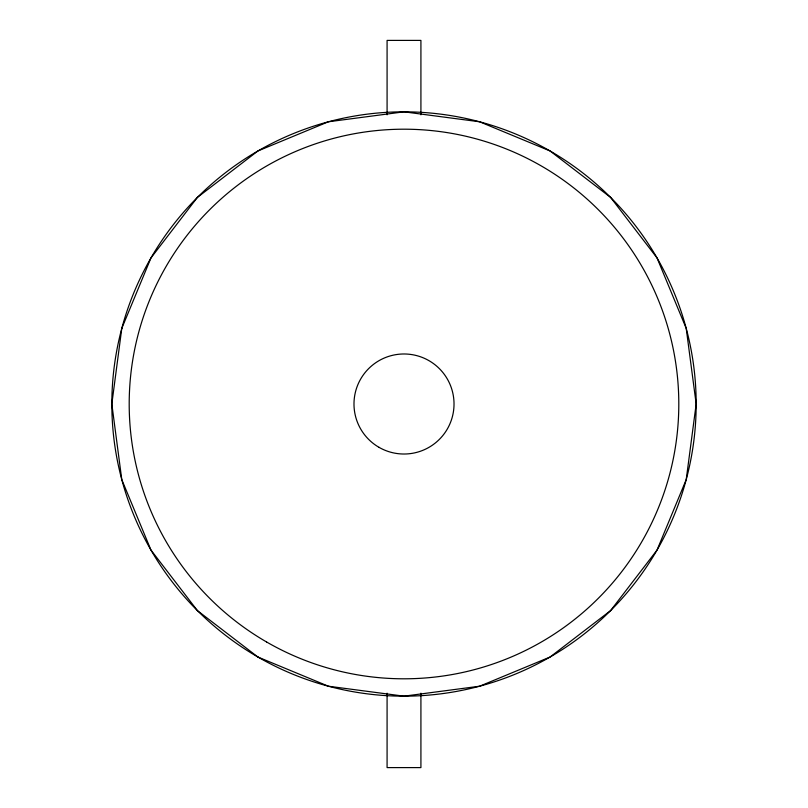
<?xml version="1.0" encoding="UTF-8"?>
<svg xmlns="http://www.w3.org/2000/svg" width="808" height="808" viewBox="0 0 808 808"><rect width="100%" height="100%" fill="white"/><g stroke="black" fill="none" stroke-linecap="round" stroke-linejoin="round"><path stroke-width="1.21" d="M420.918 114.807L420.918 40.4L387.082 40.4L387.082 114.807M420.918 693.193L420.918 767.6L387.082 767.6L387.082 693.193M121.786 328.381L111.827 404L121.786 479.619L150.975 550.086L197.404 610.596L257.914 657.025L328.381 686.214L404 696.173L479.619 686.214L550.086 657.025L610.596 610.596L657.025 550.086L686.214 479.619L696.173 404L686.214 328.381L657.025 257.914L610.596 197.404L550.086 150.975L479.619 121.786L404 111.827L328.381 121.786L257.914 150.975L197.404 197.404L150.975 257.914L121.786 328.381M257.914 657.025A292.173 292.173 0 0 0 696.173 404A292.173 292.173 0 0 0 257.914 150.975A292.173 292.173 0 0 0 257.914 657.025M266.6 641.986A274.801 274.801 0 0 0 678.801 404A274.801 274.801 0 0 0 266.6 166.014A274.801 274.801 0 0 0 266.6 641.986M378.992 447.319A50.025 50.025 0 0 0 454.025 404A50.025 50.025 0 0 0 378.992 360.681A50.025 50.025 0 0 0 378.992 447.319"/></g></svg>
